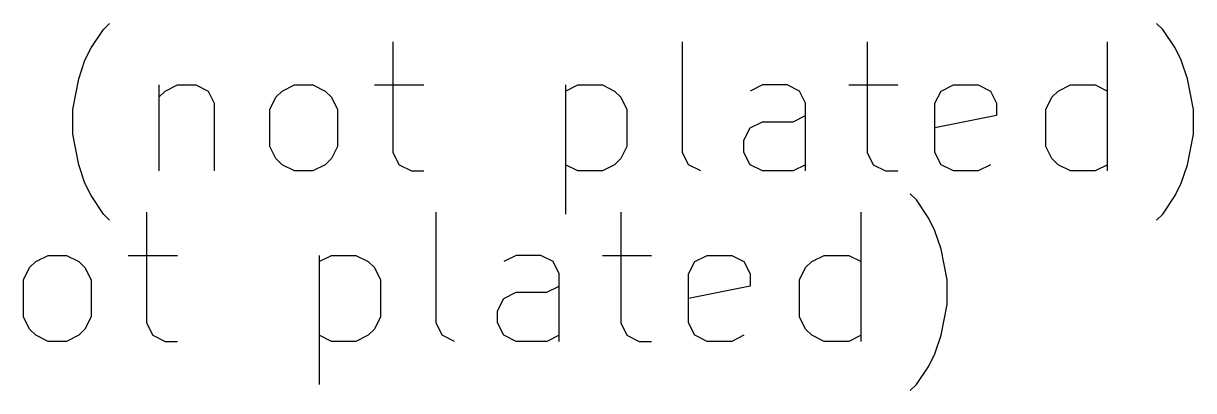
# Model space of a CAD drawing. Extents: x 69 to 143, y -148 to -20.
# Drawn here: x 125.3 to 143.39, y -147.81 to -142.12 of the extents above; entities that cross this region are included whole.
import ezdxf

# ---------------------------------------------------------------- set-up
doc = ezdxf.new("R2010")
doc.units = 0
doc.layers.add('BLACK', color=7, linetype='CONTINUOUS')

msp = doc.modelspace()

# ---------------------------------------------------------------- linework, layer by layer
at = {"layer": 'BLACK', "linetype": 'CONTINUOUS'}
for p, q in [((126.343478, -142.500103), (126.533954, -142.214388)), ((126.533954, -142.214388), (126.629193, -142.11915)), ((142.914908, -142.214388), (142.81967, -142.11915)), ((143.105384, -142.500103), (142.914908, -142.214388)), ((131.010145, -142.404865), (131.010145, -144.11915)), ((135.486336, -144.11915), (135.486336, -142.404865)), ((138.343479, -142.404865), (138.343479, -144.11915)), ((142.057765, -144.404865), (142.057765, -142.404865)), ((126.24824, -142.690579), (126.343478, -142.500103)), ((143.200622, -142.690579), (143.105384, -142.500103)), ((126.153002, -142.976293), (126.24824, -142.690579)), ((143.29586, -142.976293), (143.200622, -142.690579)), ((126.057764, -143.452484), (126.153002, -142.976293)), ((127.391097, -143.071531), (127.391097, -144.404865)), ((127.486335, -143.166769), (127.676811, -143.071531)), ((127.676811, -143.071531), (127.962526, -143.071531)), ((127.962526, -143.071531), (128.153002, -143.166769)), ((129.295859, -143.166769), (129.486335, -143.071531)), ((129.486335, -143.071531), (129.77205, -143.071531)), ((129.77205, -143.071531), (129.962526, -143.166769)), ((130.724431, -143.071531), (131.486335, -143.071531)), ((133.676812, -143.071531), (133.676812, -145.071531)), ((133.676812, -143.166769), (133.867288, -143.071531)), ((133.867288, -143.071531), (134.248241, -143.071531)), ((134.248241, -143.071531), (134.438717, -143.166769)), ((136.724431, -143.071531), (136.533955, -143.166769)), ((137.105384, -143.071531), (136.724431, -143.071531)), ((137.29586, -143.166769), (137.105384, -143.071531)), ((138.057765, -143.071531), (138.819669, -143.071531)), ((139.486336, -143.166769), (139.676812, -143.071531)), ((139.676812, -143.071531), (140.057765, -143.071531)), ((140.057765, -143.071531), (140.248241, -143.166769)), ((141.29586, -143.166769), (141.486336, -143.071531)), ((141.486336, -143.071531), (141.867289, -143.071531)), ((141.867289, -143.071531), (142.057765, -143.166769)), ((143.391098, -143.452484), (143.29586, -142.976293)), ((127.391097, -143.262007), (127.486335, -143.166769)), ((128.153002, -143.166769), (128.24824, -143.357246)), ((129.105383, -143.452484), (129.200621, -143.262007)), ((129.200621, -143.262007), (129.295859, -143.166769)), ((129.962526, -143.166769), (130.057764, -143.262007)), ((130.057764, -143.262007), (130.153002, -143.452484)), ((134.438717, -143.166769), (134.533955, -143.262007)), ((134.533955, -143.262007), (134.629193, -143.452484)), ((137.391098, -143.357246), (137.29586, -143.166769)), ((139.391098, -143.357246), (139.486336, -143.166769)), ((140.248241, -143.166769), (140.343479, -143.357246)), ((141.105384, -143.452484), (141.200622, -143.262007)), ((141.200622, -143.262007), (141.29586, -143.166769)), ((126.057764, -143.833436), (126.057764, -143.452484)), ((128.24824, -143.357246), (128.24824, -144.404865)), ((129.105383, -144.023912), (129.105383, -143.452484)), ((130.153002, -143.452484), (130.153002, -144.023912)), ((134.629193, -143.452484), (134.629193, -144.023912)), ((137.391098, -144.404865), (137.391098, -143.357246)), ((139.391098, -144.11915), (139.391098, -143.357246)), ((140.343479, -143.357246), (140.343479, -143.547722)), ((141.105384, -144.023912), (141.105384, -143.452484)), ((143.391098, -143.833436), (143.391098, -143.452484)), ((136.533955, -143.738198), (136.724431, -143.64296)), ((136.724431, -143.64296), (137.200622, -143.64296)), ((137.200622, -143.64296), (137.391098, -143.547722)), ((140.343479, -143.547722), (139.391098, -143.738198)), ((126.153002, -144.309627), (126.057764, -143.833436)), ((136.438717, -143.928674), (136.533955, -143.738198)), ((143.29586, -144.309627), (143.391098, -143.833436)), ((129.200621, -144.214388), (129.105383, -144.023912)), ((130.153002, -144.023912), (130.057764, -144.214388)), ((134.629193, -144.023912), (134.533955, -144.214388)), ((136.438717, -144.11915), (136.438717, -143.928674)), ((141.200622, -144.214388), (141.105384, -144.023912)), ((129.295859, -144.309627), (129.200621, -144.214388)), ((130.057764, -144.214388), (129.962526, -144.309627)), ((131.010145, -144.11915), (131.105383, -144.309627)), ((134.533955, -144.214388), (134.438717, -144.309627)), ((135.581574, -144.309627), (135.486336, -144.11915)), ((136.533955, -144.309627), (136.438717, -144.11915)), ((138.343479, -144.11915), (138.438717, -144.309627)), ((139.486336, -144.309627), (139.391098, -144.11915)), ((141.29586, -144.309627), (141.200622, -144.214388)), ((126.24824, -144.595341), (126.153002, -144.309627)), ((129.486335, -144.404865), (129.295859, -144.309627)), ((129.962526, -144.309627), (129.77205, -144.404865)), ((131.105383, -144.309627), (131.295859, -144.404865)), ((133.867288, -144.404865), (133.676812, -144.309627)), ((134.438717, -144.309627), (134.248241, -144.404865)), ((135.77205, -144.404865), (135.581574, -144.309627)), ((136.724431, -144.404865), (136.533955, -144.309627)), ((137.391098, -144.309627), (137.200622, -144.404865)), ((138.438717, -144.309627), (138.629193, -144.404865)), ((139.676812, -144.404865), (139.486336, -144.309627)), ((140.248241, -144.309627), (140.057765, -144.404865)), ((141.486336, -144.404865), (141.29586, -144.309627)), ((142.057765, -144.309627), (141.867289, -144.404865)), ((143.200622, -144.595341), (143.29586, -144.309627)), ((129.77205, -144.404865), (129.486335, -144.404865)), ((131.295859, -144.404865), (131.486335, -144.404865)), ((134.248241, -144.404865), (133.867288, -144.404865)), ((137.200622, -144.404865), (136.724431, -144.404865)), ((138.629193, -144.404865), (138.819669, -144.404865)), ((140.057765, -144.404865), (139.676812, -144.404865)), ((141.867289, -144.404865), (141.486336, -144.404865)), ((126.343478, -144.785817), (126.24824, -144.595341)), ((139.105384, -144.854388), (139.010146, -144.75915)), ((143.105384, -144.785817), (143.200622, -144.595341)), ((126.533954, -145.071531), (126.343478, -144.785817)), ((139.29586, -145.140103), (139.105384, -144.854388)), ((142.914908, -145.071531), (143.105384, -144.785817)), ((126.629193, -145.166769), (126.533954, -145.071531)), ((127.200621, -145.044865), (127.200621, -146.75915)), ((131.676812, -146.75915), (131.676812, -145.044865)), ((134.533955, -145.044865), (134.533955, -146.75915)), ((138.248241, -147.044865), (138.248241, -145.044865)), ((142.81967, -145.166769), (142.914908, -145.071531)), ((139.391098, -145.330579), (139.29586, -145.140103)), ((139.486336, -145.616293), (139.391098, -145.330579)), ((139.581574, -146.092484), (139.486336, -145.616293)), ((125.391097, -145.902007), (125.486335, -145.806769)), ((125.486335, -145.806769), (125.676811, -145.711531)), ((125.676811, -145.711531), (125.962526, -145.711531)), ((125.962526, -145.711531), (126.153002, -145.806769)), ((126.153002, -145.806769), (126.24824, -145.902007)), ((126.914907, -145.711531), (127.676811, -145.711531)), ((129.867288, -145.711531), (129.867288, -147.711531)), ((129.867288, -145.806769), (130.057764, -145.711531)), ((130.057764, -145.711531), (130.438717, -145.711531)), ((130.438717, -145.711531), (130.629193, -145.806769)), ((130.629193, -145.806769), (130.724431, -145.902007)), ((132.914907, -145.711531), (132.724431, -145.806769)), ((133.29586, -145.711531), (132.914907, -145.711531)), ((133.486336, -145.806769), (133.29586, -145.711531)), ((133.581574, -145.997246), (133.486336, -145.806769)), ((134.248241, -145.711531), (135.010145, -145.711531)), ((135.581574, -145.997246), (135.676812, -145.806769)), ((135.676812, -145.806769), (135.867288, -145.711531)), ((135.867288, -145.711531), (136.248241, -145.711531)), ((136.248241, -145.711531), (136.438717, -145.806769)), ((136.438717, -145.806769), (136.533955, -145.997246)), ((137.391098, -145.902007), (137.486336, -145.806769)), ((137.486336, -145.806769), (137.676812, -145.711531)), ((137.676812, -145.711531), (138.057765, -145.711531)), ((138.057765, -145.711531), (138.248241, -145.806769)), ((125.295859, -146.092484), (125.391097, -145.902007)), ((126.24824, -145.902007), (126.343478, -146.092484)), ((130.724431, -145.902007), (130.819669, -146.092484)), ((133.581574, -147.044865), (133.581574, -145.997246)), ((135.581574, -146.75915), (135.581574, -145.997246)), ((136.533955, -145.997246), (136.533955, -146.187722)), ((137.29586, -146.092484), (137.391098, -145.902007)), ((125.295859, -146.663912), (125.295859, -146.092484)), ((126.343478, -146.092484), (126.343478, -146.663912)), ((130.819669, -146.092484), (130.819669, -146.663912)), ((133.391098, -146.28296), (133.581574, -146.187722)), ((136.533955, -146.187722), (135.581574, -146.378198)), ((137.29586, -146.663912), (137.29586, -146.092484)), ((139.581574, -146.473436), (139.581574, -146.092484)), ((132.629193, -146.568674), (132.724431, -146.378198)), ((132.724431, -146.378198), (132.914907, -146.28296)), ((132.914907, -146.28296), (133.391098, -146.28296)), ((132.629193, -146.75915), (132.629193, -146.568674)), ((139.486336, -146.949627), (139.581574, -146.473436)), ((125.391097, -146.854388), (125.295859, -146.663912)), ((126.343478, -146.663912), (126.24824, -146.854388)), ((130.819669, -146.663912), (130.724431, -146.854388)), ((137.391098, -146.854388), (137.29586, -146.663912)), ((125.486335, -146.949627), (125.391097, -146.854388)), ((126.24824, -146.854388), (126.153002, -146.949627)), ((127.200621, -146.75915), (127.295859, -146.949627)), ((130.724431, -146.854388), (130.629193, -146.949627)), ((131.77205, -146.949627), (131.676812, -146.75915)), ((132.724431, -146.949627), (132.629193, -146.75915)), ((134.533955, -146.75915), (134.629193, -146.949627)), ((135.676812, -146.949627), (135.581574, -146.75915)), ((137.486336, -146.949627), (137.391098, -146.854388)), ((125.676811, -147.044865), (125.486335, -146.949627)), ((125.962526, -147.044865), (125.676811, -147.044865)), ((126.153002, -146.949627), (125.962526, -147.044865)), ((127.295859, -146.949627), (127.486335, -147.044865)), ((127.486335, -147.044865), (127.676811, -147.044865)), ((130.057764, -147.044865), (129.867288, -146.949627)), ((130.438717, -147.044865), (130.057764, -147.044865)), ((130.629193, -146.949627), (130.438717, -147.044865)), ((131.962526, -147.044865), (131.77205, -146.949627)), ((132.914907, -147.044865), (132.724431, -146.949627)), ((133.391098, -147.044865), (132.914907, -147.044865)), ((133.581574, -146.949627), (133.391098, -147.044865)), ((134.629193, -146.949627), (134.819669, -147.044865)), ((134.819669, -147.044865), (135.010145, -147.044865)), ((135.867288, -147.044865), (135.676812, -146.949627)), ((136.248241, -147.044865), (135.867288, -147.044865)), ((136.438717, -146.949627), (136.248241, -147.044865)), ((137.676812, -147.044865), (137.486336, -146.949627)), ((138.057765, -147.044865), (137.676812, -147.044865)), ((138.248241, -146.949627), (138.057765, -147.044865)), ((139.391098, -147.235341), (139.486336, -146.949627)), ((139.29586, -147.425817), (139.391098, -147.235341)), ((139.105384, -147.711531), (139.29586, -147.425817)), ((139.010146, -147.806769), (139.105384, -147.711531))]:
    msp.add_line(p, q, dxfattribs=at)

doc.saveas('drawing.dxf')
